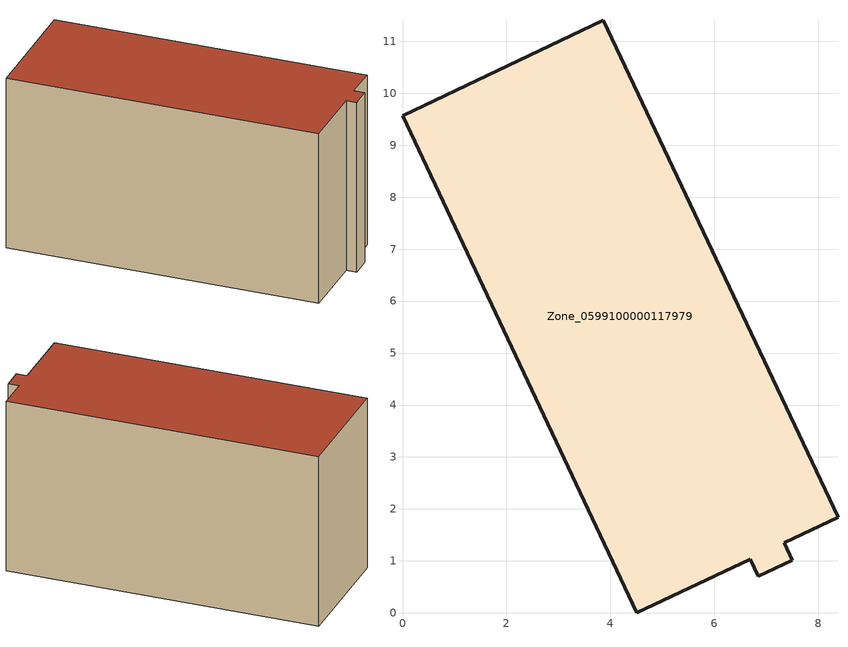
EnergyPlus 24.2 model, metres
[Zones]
Zone_0599100000117979
 floor ground (C_G): 0,9.57 3.86,11.41 8.38,1.84 7.34,1.35 7.5,1.02 6.84,0.71 6.69,1.03 4.51,0 z0
 wall outside (C_F): 6.69,1.03 6.84,0.71 7.5,1.02 7.34,1.35 8.38,1.84 3.86,11.41 0,9.57 4.51,0 6.69,1.03 z0:6.03
 roof outside (C_R): 0,9.57 4.51,0 6.69,1.03 6.84,0.71 7.5,1.02 7.34,1.35 8.38,1.84 3.86,11.41 z6.03
[BUILDING]
Pand.0599100000117979: North Axis=0; Terrain=City; Loads Convergence Tolerance Value=0.04; Temperature Convergence Tolerance Value=0.4; Solar Distribution=FullExterior; Maximum Number of Warmup Days=25; Minimum Number of Warmup Days=1
[Site:Location]
Rotterdam.The.Hague.AP_ZH_NLD Design_Conditions: Latitude=51.96; Longitude=4.45; Time Zone=1; Elevation=-4.5
[SITE:GROUNDTEMPERATURE:BUILDINGSURFACE]
18, 18, 18, 18, 18, 18, 18, 18, 18, 18, 18, 18
[MATERIAL] Thermal Absorptance=0.9; Solar Absorptance=0.7; Visible Absorptance=0.7
Name | Roughness | Thickness | Conductivity | Density | Specific Heat
G.TI.1946 | MediumSmooth | 0.15 | 1 | 540 | 1210
F.TI.1946 | Rough | 0.3 | 0.857143 | 1920 | 840
R.TI.1946 | MediumRough | 0.2 | 0.1 | 1500 | 1000
[CONSTRUCTION]
C_G: G.TI.1946
C_F: F.TI.1946
C_R: R.TI.1946
[ZONE]
Zone_0599100000117979: Type=1; Multiplier=1; Ceiling Height=Autocalculate; Volume=Autocalculate; Floor Area=autocalculate; Part of Total Floor Area=Yes
[ZONEINFILTRATION:DESIGNFLOWRATE]
Infil_Zone_0599100000117979: Zone or ZoneList or Space or SpaceList=Zone_0599100000117979; Schedule=AlwaysOn; Design Flow Rate Calculation Method=Flow/Area; Flow Rate per Floor Area=0.003; Constant Term Coefficient=1; Temperature Term Coefficient=0; Velocity Term Coefficient=0; Velocity Squared Term Coefficient=0
[HVACTEMPLATE:ZONE:IDEALLOADSAIRSYSTEM]
Zone_0599100000117979: Maximum Heating Supply Air Temperature=50; Minimum Cooling Supply Air Temperature=13; Maximum Heating Supply Air Humidity Ratio=0.0156; Minimum Cooling Supply Air Humidity Ratio=0.0077; Heating Limit=NoLimit; Cooling Limit=NoLimit; Dehumidification Control Type=ConstantSensibleHeatRatio; Cooling Sensible Heat Ratio=0.7; Dehumidification Setpoint=60; Humidification Control Type=None; Humidification Setpoint=30; Outdoor Air Method=None; Outdoor Air Flow Rate per Person=0.00944; Outdoor Air Flow Rate per Zone Floor Area=0; Outdoor Air Flow Rate per Zone=0; Demand Controlled Ventilation Type=None; Outdoor Air Economizer Type=NoEconomizer; Heat Recovery Type=None; Sensible Heat Recovery Effectiveness=0.7; Latent Heat Recovery Effectiveness=0.65
[ZONECONTROL:THERMOSTAT]
ThermostatControl_Zone_0599100000117979: Zone or ZoneList=Zone_0599100000117979; Control Type Schedule=DualSetpointControlType; Control 1=Thermostat_Zone_0599100000117979; Temperature Difference Between Cutout And Setpoint=0
[THERMOSTATSETPOINT:DUALSETPOINT]
Thermostat_Zone_0599100000117979: Heating Setpoint Temperature Schedule=HeatingSetpoint_Zone_0599100000117979; Cooling Setpoint Temperature Schedule=CoolingSetpoint_Zone_0599100000117979
[SCHEDULE:COMPACT]
HeatingSetpoint_Zone_0599100000117979: Through: 12/31, For: AllDays, Until: 24:00, 21
CoolingSetpoint_Zone_0599100000117979: Through: 12/31, For: AllDays, Until: 24:00, 24
DualSetpointControlType: Through: 12/31, For: AllDays, Until: 24:00, 4
AlwaysOn: Through: 12/31, For: AllDays, Until: 24:00, 1
